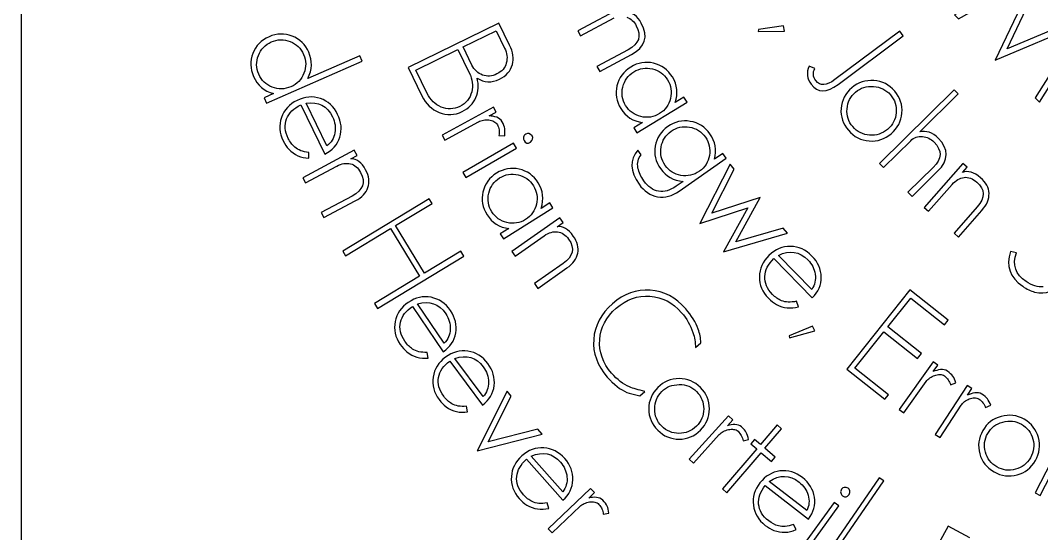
# Model space of a CAD drawing. Extents: x 17 to 567, y 64 to 412.
# Drawn here: x 17.2 to 116, y 141.6 to 191.2 of the extents above; entities that cross this region are included whole.
import ezdxf

# ---------------------------------------------------------------- set-up
doc = ezdxf.new("R2010")
doc.units = 0
doc.layers.add('Names', color=7, linetype='CONTINUOUS')

msp = doc.modelspace()

# ---------------------------------------------------------------- linework, layer by layer
at = {"layer": 'Names', "color": 7}
for points in [[(17.236902, 250.24564), (17.308104, 250.24564), (17.308104, 88.496792), (33.497255, 88.496792), (33.497255, 64.24873), (98.182529, 64.24873), (98.182529, 88.496792), (114.300364, 88.496792), (114.300364, 102.047175)], [(115.770925, 183.306793), (121.324613, 192.128521), (112.634403, 188.470935), (116.654876, 196.915286), (107.544404, 191.774538), (107.937356, 191.370046), (115.395939, 195.564718), (111.478032, 187.369902), (119.892301, 190.916642), (115.368014, 183.721508), (115.770925, 183.306793)], [(75.735222, 192.050791), (80.360715, 194.524754), (80.094291, 195.01923), (71.133764, 190.226648), (71.400187, 189.732195), (74.657653, 191.474451)], [(64.542145, 188.829823), (63.491262, 190.968283), (54.716827, 186.65637), (56.063701, 183.915583)], [(91.116486, 190.19034), (91.030397, 190.704786), (88.591144, 190.353157), (88.583158, 190.136805), (91.116486, 190.19034)], [(60.897493, 186.901322), (60.033851, 188.658757), (63.229196, 190.228999), (64.056531, 188.545442)], [(96.302119, 185.023918), (102.596606, 189.7313), (102.257177, 190.180191), (95.984864, 185.489373)], [(41.015169, 183.216279), (50.292243, 187.291531), (50.066538, 187.805337), (45.027046, 185.591585)], [(56.573268, 184.150914), (55.462116, 186.412042), (59.530178, 188.411152), (60.641334, 186.150027)], [(75.995606, 188.382566), (72.98055, 186.769956), (73.247171, 186.275094)], [(73.247171, 186.275094), (76.310998, 187.913786)], [(94.036586, 186.58492), (93.504783, 186.786898)], [(63.304412, 186.039644), (63.304431, 186.039664)], [(43.399343, 184.801998), (43.399346, 184.802182)], [(96.302096, 185.023989), (96.302119, 185.023918)], [(41.717242, 184.137571), (40.789456, 183.730014), (41.015169, 183.216279)], [(76.854854, 180.34458), (81.691091, 183.304781), (81.396022, 183.783309), (80.553001, 183.267313)], [(104.188661, 180.435363), (107.922122, 184.119562), (107.524635, 184.517942), (100.292162, 177.380863), (100.68965, 176.982487), (103.318903, 179.577066)], [(44.343659, 183.048721), (46.659631, 178.282366)], [(46.86475, 179.082172), (44.859874, 183.208335)], [(62.561272, 181.978458), (63.234344, 182.345832), (62.965457, 182.838446), (58.00162, 180.129008), (58.270504, 179.636397), (61.539752, 181.420869)], [(59.718742, 182.904392), (59.718742, 182.904514)], [(59.960369, 182.41286), (59.960358, 182.41284)], [(79.029537, 182.206302), (79.029537, 182.206302)], [(77.391373, 181.332118), (76.559783, 180.823108), (76.854854, 180.34458)], [(63.511955, 180.094709), (64.064718, 180.053302)], [(101.079376, 180.679923), (101.079376, 180.679923)], [(101.437141, 180.263337), (101.437141, 180.263337)], [(46.864764, 179.082172), (46.86475, 179.082172)], [(60.295782, 176.022646), (65.192038, 178.852356), (64.91101, 179.338622), (60.014753, 176.508912), (60.295782, 176.022646)], [(66.549524, 179.431208), (66.549595, 179.431318)], [(49.183434, 177.842954), (49.787604, 178.164642), (49.523836, 178.660019), (44.532231, 176.002106), (44.796002, 175.506741), (47.829769, 177.12215)], [(45.130133, 177.889603), (45.118054, 178.446862)], [(77.271934, 178.220994), (76.946898, 178.679348)], [(80.94457, 174.703331), (85.479159, 177.895439), (85.153875, 178.354118), (84.345822, 177.785285)], [(91.406822, 170.64745), (91.002519, 171.132043), (86.418668, 169.793006), (88.767996, 174.088854), (84.080071, 172.574495), (86.240976, 176.839279), (85.854373, 177.302674), (82.924421, 171.582094), (87.563317, 173.091153), (85.208683, 168.844149), (91.406822, 170.64745)], [(105.489429, 176.992957), (103.055835, 174.591455), (103.453638, 174.192808)], [(108.336074, 176.5048), (108.788485, 177.020646), (108.363202, 177.389533), (104.625377, 173.12776), (105.050649, 172.758876), (107.3224, 175.349069)], [(82.89382, 176.629085), (82.89382, 176.629085)], [(103.453638, 174.192808), (105.926605, 176.63313)], [(81.315351, 175.651998), (80.630598, 175.169957)], [(49.306706, 174.231918), (46.321263, 172.642256), (46.58522, 172.146541)], [(51.763874, 163.351261), (60.122333, 168.422698), (59.831216, 168.90251), (56.307561, 166.764544), (53.516059, 171.365333), (57.039716, 173.503294), (56.755535, 173.971661), (48.397078, 168.900227), (48.681256, 168.431848), (53.036258, 171.074215), (55.827758, 166.473429), (51.472761, 163.831061), (51.763874, 163.351261)], [(80.944582, 174.703331), (80.94457, 174.703331)], [(46.58522, 172.146541), (49.618987, 173.76195)], [(63.933513, 170.084417), (68.725398, 173.087501), (68.427151, 173.563407), (67.591858, 173.039924)], [(109.745495, 173.17466), (107.509911, 170.625728), (107.935457, 170.256561)], [(107.935457, 170.256561), (110.207205, 172.846754)], [(69.144913, 171.265991), (69.705378, 171.658932), (69.383196, 172.118452), (64.75272, 168.872019), (65.074902, 168.412499), (67.889171, 170.385593)], [(66.08351, 171.965425), (66.08351, 171.965425)], [(64.459231, 171.076676), (63.635269, 170.560323), (63.933513, 170.084417)], [(113.537004, 168.720093), (112.962396, 168.878933)], [(90.090396, 168.172943), (93.8045, 164.380113)], [(93.746839, 165.20379), (90.531515, 168.487446)], [(69.707337, 167.696927), (66.937882, 165.755258), (67.260289, 165.295394)], [(67.260289, 165.295394), (70.074573, 167.268488)], [(93.746839, 165.20379), (93.746839, 165.20379)], [(100.825907, 154.562711), (101.176167, 155.002236), (97.925647, 157.573692), (100.728777, 161.091112), (103.979305, 158.519659), (104.355381, 158.99156), (101.104864, 161.563016), (103.326921, 164.351281), (106.577449, 161.779847), (106.927706, 162.219346), (103.236048, 165.139776), (97.134248, 157.483141), (100.825907, 154.562711)], [(92.471971, 163.52496), (92.284217, 164.050012)], [(55.152665, 163.555609), (58.114695, 159.161624)], [(58.205489, 159.982323), (55.641254, 163.786193)], [(94.05149, 161.178652), (93.840935, 161.65613), (91.568236, 160.717591), (91.614284, 160.506037), (94.05149, 161.178652)], [(58.205489, 159.982323), (58.205489, 159.982323)], [(82.51146, 159.566968), (83.039207, 160.024834)], [(56.655479, 158.557948), (56.565377, 159.107999)], [(58.761401, 158.267521), (61.91344, 154.007803)], [(61.968098, 154.831694), (59.23935, 158.519357)], [(105.495945, 157.240083), (105.941218, 157.865541), (105.48178, 158.190221), (102.19797, 153.577615), (102.657408, 153.252932), (104.820164, 156.290843)], [(107.182378, 155.964331), (107.699342, 156.169679)], [(67.675483, 151.186583), (67.279619, 151.676334), (62.476476, 150.452571), (64.688706, 154.881665), (64.309907, 155.350292), (61.398455, 149.563986), (67.675483, 151.186583)], [(76.34051, 155.083183), (77.133317, 154.900794)], [(77.133317, 154.900794), (77.619394, 155.322516)], [(108.822329, 154.959854), (109.240537, 155.603564), (108.767694, 155.908533), (105.683417, 151.161155), (106.156269, 150.856194), (108.187614, 153.982877)], [(61.968098, 154.831694), (61.968098, 154.831694)], [(115.840984, 145.256817), (120.488219, 154.269731), (119.999133, 154.520056), (115.351896, 145.507154), (115.840984, 145.256817)], [(60.482141, 153.340652), (60.367985, 153.886227)], [(110.561617, 153.756425), (111.069354, 153.983696)], [(85.598421, 152.013364), (86.114599, 152.580413), (85.699575, 152.95821), (81.892798, 148.776202), (82.307822, 148.398436), (84.815011, 151.152736)], [(89.859011, 148.548939), (90.223092, 148.976026), (89.222642, 149.828896), (90.830521, 151.715002), (90.403437, 152.079074), (88.795555, 150.192969), (88.212018, 150.690433), (87.847929, 150.263349), (88.431474, 149.765882), (85.126802, 145.889396), (85.553877, 145.525312), (88.858558, 149.401809), (89.859011, 148.548939)], [(82.601071, 151.961884), (82.601071, 151.961884)], [(82.988246, 151.5743), (82.988246, 151.5743)], [(87.111617, 150.543091), (87.647786, 150.684758)], [(66.181077, 148.768003), (69.690302, 144.797419)], [(69.673368, 145.622922), (66.635418, 149.060329)], [(114.896471, 148.907085), (114.896372, 148.907054)], [(115.373559, 148.634817), (115.373559, 148.634817)], [(89.252702, 146.241795), (93.431239, 142.983119)], [(93.263085, 143.791503), (89.645713, 146.612743)], [(94.991662, 138.314611), (100.729579, 146.666148), (100.278037, 146.976363), (94.540121, 138.624858), (94.991662, 138.314611)], [(72.190133, 145.015023), (72.744601, 145.544681), (72.356943, 145.950477), (68.267758, 142.044197), (68.655413, 141.638384), (71.348603, 144.211119)], [(69.673368, 145.622922), (69.673368, 145.622922)], [(97.364132, 145.339362), (97.364203, 145.339252)], [(68.322176, 144.008763), (68.161191, 144.542408)], [(93.065295, 139.660455), (96.364823, 144.253255), (95.908695, 144.580929), (92.609168, 139.988132), (93.065295, 139.660455)], [(73.597101, 143.442975), (74.141827, 143.546601)], [(93.263085, 143.791624), (93.263085, 143.791503)], [(92.231154, 141.95657), (91.974921, 142.451596)], [(109.027798, 141.146993), (106.936975, 142.28977), (102.247999, 133.7109), (104.927705, 132.246254)]]:
    msp.add_lwpolyline(points, dxfattribs=at)
for points in [[(179.056933, 185.631686), (143.328819, 185.631686), (114.371656, 214.588869), (114.371656, 250.316963)], [(77.273582, 190.961758), (76.900893, 191.653445), (76.388107, 192.016465), (75.735222, 192.050791)], [(75.866837, 191.545924), (76.264922, 191.386169), (76.572358, 191.104986), (76.789119, 190.702684)], [(76.789119, 190.702684), (77.317719, 189.721603), (77.05322, 188.948243), (75.995606, 188.382566)], [(76.310998, 187.913786), (77.659066, 188.634813), (77.979922, 189.650788), (77.273582, 190.961758)], [(41.273657, 189.64111), (40.521481, 189.310682), (40.000089, 188.772492), (39.709479, 188.026554)], [(43.502682, 189.707977), (42.768836, 189.993868), (42.02583, 189.971618), (41.273657, 189.64111)], [(45.117241, 188.143803), (44.786705, 188.896241), (44.248522, 189.417621), (43.502682, 189.707977)], [(40.245408, 187.828329), (40.484518, 188.441807), (40.900706, 188.878862), (41.493979, 189.139469)], [(41.493979, 189.139469), (42.095922, 189.403897), (42.703609, 189.416611), (43.317044, 189.177605)], [(43.317044, 189.177605), (43.918353, 188.943338), (44.351225, 188.525221), (44.615653, 187.923274)], [(64.810818, 186.948081), (64.965896, 187.522505), (64.876288, 188.149738), (64.542145, 188.829823)], [(39.709479, 188.026554), (39.423727, 187.293083), (39.446118, 186.550125), (39.776646, 185.797687)], [(40.277841, 186.017803), (40.017116, 186.611347), (40.00631, 187.214843), (40.245408, 187.828329)], [(44.615653, 187.923274), (44.87626, 187.330012), (44.887075, 186.726666), (44.648106, 186.113248)], [(45.027046, 185.591585), (45.450639, 186.465659), (45.480707, 187.316378), (45.117241, 188.143803)], [(64.056531, 188.545442), (64.294139, 188.061896), (64.347948, 187.579745), (64.217925, 187.098985)], [(61.91957, 185.939021), (61.471621, 186.105391), (61.130934, 186.426266), (60.897493, 186.901322)], [(64.217925, 187.098985), (64.100456, 186.634309), (63.795961, 186.28121), (63.304412, 186.039644)], [(63.551954, 185.536061), (64.223759, 185.866196), (64.643389, 186.336878), (64.810818, 186.948081)], [(76.252719, 186.709688), (75.550141, 186.279657), (75.105421, 185.675431), (74.918578, 184.897008)], [(78.459844, 187.080246), (77.691008, 187.263272), (76.955297, 187.139806), (76.252719, 186.709688)], [(76.540543, 186.242889), (77.102798, 186.587043), (77.705263, 186.682651), (78.347948, 186.529675)], [(80.279342, 185.751591), (79.847711, 186.451593), (79.241213, 186.894476), (78.459844, 187.080246)], [(93.504783, 186.786898), (93.221014, 186.17486), (93.286061, 185.595209), (93.69988, 185.047921)], [(39.776646, 185.797687), (40.151092, 184.945277), (40.79796, 184.391921), (41.717242, 184.137571)], [(41.576667, 184.764042), (40.975091, 184.998191), (40.542154, 185.416125), (40.277841, 186.017803)], [(44.648106, 186.113248), (44.409117, 185.499793), (43.992862, 185.062738), (43.399343, 184.801998)], [(60.641334, 186.150027), (60.95144, 185.518961), (61.02889, 184.905946), (60.873663, 184.310988)], [(61.286181, 183.751147), (61.535316, 184.341369), (61.57026, 184.973917), (61.39103, 185.648803)], [(61.39103, 185.648803), (62.061553, 185.195173), (62.781857, 185.157564), (63.551954, 185.536061)], [(63.304431, 186.039664), (62.829115, 185.806105), (62.367504, 185.77256), (61.91957, 185.939021)], [(75.478832, 184.773519), (75.632496, 185.413915), (75.986389, 185.903715), (76.540543, 186.242889)], [(78.347948, 186.529675), (78.977933, 186.379733), (79.465559, 186.024788), (79.810833, 185.464806)], [(80.553001, 183.267313), (80.845361, 184.153477), (80.754127, 184.981562), (80.279342, 185.751591)], [(94.142594, 185.396276), (93.872197, 185.753841), (93.836874, 186.150078), (94.036586, 186.58492)], [(43.399346, 184.802182), (42.797651, 184.537881), (42.190094, 184.525217), (41.576667, 184.764042)], [(74.918578, 184.897008), (74.735162, 184.131136), (74.859219, 183.398216), (75.290869, 182.698201)], [(75.759016, 182.984755), (75.41858, 183.536878), (75.325184, 184.133137), (75.478832, 184.773519)], [(79.810833, 185.464806), (80.151422, 184.912452), (80.244947, 184.316124), (80.091418, 183.67579)], [(93.69988, 185.047921), (94.334279, 184.208973), (95.201686, 184.200967), (96.302096, 185.023989)], [(95.984864, 185.489373), (95.170354, 184.88023), (94.556267, 184.849197), (94.142594, 185.396276)], [(97.62781, 184.698894), (96.999639, 184.165339), (96.653878, 183.49963), (96.590544, 182.701746)], [(99.763032, 185.396367), (98.960903, 185.45913), (98.249167, 185.226573), (97.62781, 184.698894)], [(97.985577, 184.282331), (98.474225, 184.697364), (99.055039, 184.878548), (99.728026, 184.825874)], [(99.728026, 184.825874), (100.394987, 184.780228), (100.93706, 184.514467), (101.354227, 184.028729)], [(101.773112, 184.384524), (101.236605, 185.00922), (100.566581, 185.346507), (99.763032, 185.396367)], [(46.237031, 183.664248), (45.50504, 183.917497), (44.757171, 183.858687), (43.993435, 183.48761)], [(47.909906, 182.132755), (47.538925, 182.896225), (46.981299, 183.406725), (46.237031, 183.664248)], [(56.063701, 183.915583), (56.442127, 183.145509), (56.999846, 182.610983), (57.736859, 182.311988)], [(57.917873, 182.843551), (57.327529, 183.092304), (56.879329, 183.528109), (56.573268, 184.150914)], [(60.873663, 184.310988), (60.718271, 183.67526), (60.333297, 183.206413), (59.718742, 182.904392)], [(59.960358, 182.41284), (60.591172, 182.722847), (61.033112, 183.168942), (61.286181, 183.751147)], [(80.091418, 183.67579), (79.937872, 183.035485), (79.583921, 182.545665), (79.029537, 182.206302)], [(97.164308, 182.666459), (97.216364, 183.32286), (97.490113, 183.86149), (97.985577, 184.282331)], [(101.354227, 184.028729), (101.78958, 183.521813), (101.978282, 182.943692), (101.920353, 182.294369)], [(102.474271, 182.260644), (102.537534, 183.058633), (102.303797, 183.766601), (101.773112, 184.384524)], [(43.993435, 183.48761), (43.238206, 183.120654), (42.73184, 182.565034), (42.474329, 181.820755)], [(42.974861, 181.698841), (43.197805, 182.263697), (43.65408, 182.713678), (44.343659, 183.048721)], [(44.859874, 183.208335), (46.054095, 183.382471), (46.906524, 182.944222), (47.417155, 181.8933)], [(59.718742, 182.904514), (59.112421, 182.606577), (58.512129, 182.586289), (57.917873, 182.843551)], [(75.290869, 182.698201), (75.770497, 181.920348), (76.470674, 181.464983), (77.391373, 181.332118)], [(77.222491, 181.919759), (76.592258, 182.069469), (76.10444, 182.424572), (75.759016, 182.984755)], [(96.590544, 182.701746), (96.52858, 181.916784), (96.765903, 181.211965), (97.302422, 180.587238)], [(42.474329, 181.820755), (42.212793, 181.084753), (42.267516, 180.335019), (42.638506, 179.57152)], [(43.131164, 179.810935), (42.804021, 180.484221), (42.751914, 181.113534), (42.974861, 181.698841)], [(47.417155, 181.8933), (47.660529, 181.392421), (47.736399, 180.881229), (47.644775, 180.359705)], [(48.117469, 179.919435), (48.346165, 180.6395), (48.276993, 181.377263), (47.909906, 182.132755)], [(57.736859, 182.311988), (58.465362, 182.008828), (59.206528, 182.04246), (59.960369, 182.41286)], [(63.289197, 181.845402), (63.045137, 181.930489), (62.802502, 181.974803), (62.561272, 181.978458)], [(63.819439, 181.416904), (63.709987, 181.61751), (63.533237, 181.760252), (63.289197, 181.845402)], [(79.029537, 182.206302), (78.467512, 181.862307), (77.865156, 181.766803), (77.222491, 181.919759)], [(97.720988, 180.942779), (97.297816, 181.435502), (97.112266, 182.010081), (97.164308, 182.666459)], [(101.920353, 182.294369), (101.869203, 181.650843), (101.588886, 181.112682), (101.079376, 180.679923)], [(101.437141, 180.263337), (102.065303, 180.796881), (102.411016, 181.46266), (102.474271, 182.260644)], [(61.539752, 181.420869), (61.667873, 181.490739), (61.822268, 181.541369), (62.002927, 181.572182)], [(62.002927, 181.572182), (62.18358, 181.603215), (62.360059, 181.60842), (62.532404, 181.588212)], [(62.532404, 181.588212), (62.704732, 181.567695), (62.865765, 181.520646), (63.015489, 181.446257)], [(63.015489, 181.446257), (63.165203, 181.372081), (63.277236, 181.266654), (63.351582, 181.130547)], [(63.351582, 181.130547), (63.439173, 180.970103), (63.494265, 180.802571), (63.51695, 180.627853)], [(64.069714, 180.758219), (64.038282, 180.949236), (63.954917, 181.168723), (63.819439, 181.416904)], [(64.064718, 180.053302), (64.099652, 180.332326), (64.101455, 180.567296), (64.069714, 180.758219)], [(79.832716, 180.945683), (79.159267, 180.4716), (78.754385, 179.840196), (78.618055, 179.05143)], [(82.011418, 181.456587), (81.232386, 181.590092), (80.506152, 181.419847), (79.832716, 180.945683)], [(80.150008, 180.498256), (80.688939, 180.877625), (81.284008, 181.011539), (81.935221, 180.899968)], [(81.935221, 180.899968), (82.573563, 180.790655), (83.083042, 180.467564), (83.463672, 179.930846)], [(83.912741, 180.246971), (83.436914, 180.917923), (82.803148, 181.321148), (82.011418, 181.456587)], [(99.335706, 180.117188), (98.688576, 180.167638), (98.150344, 180.442847), (97.720988, 180.942779)], [(43.758231, 178.958325), (43.507835, 179.181743), (43.298816, 179.46589), (43.131164, 179.810935)], [(46.659631, 178.282366), (47.406828, 178.645436), (47.892775, 179.191121), (48.117469, 179.919435)], [(47.644775, 180.359705), (47.552892, 179.817652), (47.292892, 179.391798), (46.864764, 179.082172)], [(63.51695, 180.627853), (63.539584, 180.453264), (63.537694, 180.275433), (63.511955, 180.094709)], [(65.881524, 179.930795), (65.865098, 179.794778), (65.882088, 179.683503), (65.932174, 179.596666)], [(66.097322, 180.213807), (65.983488, 180.137328), (65.911555, 180.043102), (65.881524, 179.930795)], [(66.714824, 180.049037), (66.516623, 180.282314), (66.310781, 180.337271), (66.097322, 180.213807)], [(66.549595, 179.431318), (66.773913, 179.645615), (66.828978, 179.851496), (66.714824, 180.049037)], [(79.185115, 178.96402), (79.297208, 179.612914), (79.618837, 180.124323), (80.150008, 180.498256)], [(83.463672, 179.930846), (83.839123, 179.401377), (83.970859, 178.812263), (83.858887, 178.163443)], [(84.345822, 177.785285), (84.580513, 178.688317), (84.436215, 179.508867), (83.912741, 180.246971)], [(97.302422, 180.587238), (97.839109, 179.962339), (98.508521, 179.618479), (99.31065, 179.555704)], [(99.31065, 179.555704), (100.100127, 179.493841), (100.808959, 179.729833), (101.437141, 180.263337)], [(101.079376, 180.679923), (100.576874, 180.253107), (99.995649, 180.065533), (99.335706, 180.117188)], [(103.318903, 179.577066), (103.644613, 179.898486), (104.024873, 180.035683), (104.459687, 179.988715)], [(105.977955, 179.828032), (105.421921, 180.385291), (104.82549, 180.587718), (104.188661, 180.435363)], [(104.459687, 179.988715), (104.887776, 179.948575), (105.263515, 179.766208), (105.586928, 179.442158)], [(105.926605, 176.63313), (107.014685, 177.706867), (107.031813, 178.771844), (105.977955, 179.828032)], [(42.638506, 179.57152), (42.794103, 179.251283), (42.974847, 178.983829), (43.180734, 178.769191)], [(43.180734, 178.769191), (43.717348, 178.207918), (44.367148, 177.914709), (45.130133, 177.889603)], [(45.118054, 178.446862), (44.530888, 178.506622), (44.077613, 178.677085), (43.758231, 178.958325)], [(65.932174, 179.596666), (66.083008, 179.335698), (66.288787, 179.280541), (66.549524, 179.431208)], [(78.618055, 179.05143), (78.484349, 178.275426), (78.655393, 177.551929), (79.131188, 176.880952)], [(79.579916, 177.196846), (79.204614, 177.726066), (79.073019, 178.315137), (79.185115, 178.96402)], [(105.586928, 179.442158), (106.375573, 178.65173), (106.343077, 177.835357), (105.489429, 176.992957)], [(50.614066, 176.758349), (50.223612, 177.491636), (49.746735, 177.853157), (49.183434, 177.842954)], [(76.946898, 178.679348), (76.126111, 177.732811), (76.162498, 176.629528), (77.056051, 175.369511)], [(76.952345, 176.939445), (76.857149, 177.453657), (76.963549, 177.880834), (77.271934, 178.220994)], [(83.858887, 178.163443), (83.746902, 177.51462), (83.425213, 177.003188), (82.89382, 176.629085)], [(47.829769, 177.12215), (48.305082, 177.375247), (48.746224, 177.449805), (49.153188, 177.345806)], [(49.153188, 177.345806), (49.555821, 177.249909), (49.881592, 176.968314), (50.130507, 176.500855)], [(50.841574, 175.049005), (51.020243, 175.568173), (50.94441, 176.137965), (50.614066, 176.758349)], [(65.472434, 176.834117), (64.704821, 177.010306), (63.972942, 176.880263), (63.276813, 176.443939)], [(67.297046, 175.521665), (66.860773, 176.217797), (66.252573, 176.655293), (65.472434, 176.834117)], [(77.516081, 175.69338), (77.214682, 176.118385), (77.02677, 176.53372), (76.952345, 176.939445)], [(79.131188, 176.880952), (79.659929, 176.135391), (80.387972, 175.725734), (81.315351, 175.651998)], [(81.108959, 176.227636), (80.470375, 176.336717), (79.960696, 176.659898), (79.579916, 177.196846)], [(50.130507, 176.500855), (50.636695, 175.550215), (50.362096, 174.793902), (49.306706, 174.231918)], [(63.276813, 176.443939), (62.580672, 176.007652), (62.142997, 175.3995), (61.963794, 174.619454)], [(62.523076, 174.500966), (62.670436, 175.142689), (63.018662, 175.63561), (63.567731, 175.979723)], [(63.567731, 175.979723), (64.124829, 176.328849), (64.724212, 176.429791), (65.365878, 176.282542)], [(65.365878, 176.282542), (65.994859, 176.138304), (66.483848, 175.787606), (66.832836, 175.230739)], [(82.89382, 176.629085), (82.355109, 176.249889), (81.760153, 176.116062), (81.108959, 176.227636)], [(107.3224, 175.349069), (107.678333, 175.754885), (108.066109, 175.981707), (108.485717, 176.029544)], [(110.068764, 176.001056), (109.43923, 176.547114), (108.861648, 176.715033), (108.336074, 176.5048)], [(108.485717, 176.029544), (108.898349, 176.083397), (109.305336, 175.936148), (109.706656, 175.588193)], [(110.894868, 174.484899), (110.876636, 175.033646), (110.601376, 175.539036), (110.068764, 176.001056)], [(49.618987, 173.76195), (50.255365, 174.100806), (50.662894, 174.529835), (50.841574, 175.049005)], [(66.832836, 175.230739), (67.177085, 174.681439), (67.275586, 174.08595), (67.128348, 173.444295)], [(67.591858, 173.039924), (67.875226, 173.928639), (67.776959, 174.755886), (67.297046, 175.521665)], [(77.056051, 175.369511), (77.537191, 174.691048), (78.135325, 174.290547), (78.850442, 174.168043)], [(78.942706, 174.702687), (78.398703, 174.78918), (77.923156, 175.119326), (77.516081, 175.69338)], [(80.630598, 175.169957), (80.054442, 174.764373), (79.491809, 174.608611), (78.942706, 174.702687)], [(109.706656, 175.588193), (110.522797, 174.880262), (110.53572, 174.07575), (109.745495, 173.17466)], [(61.963794, 174.619454), (61.787885, 173.851982), (61.918046, 173.120185), (62.354322, 172.424053)], [(62.818185, 172.714759), (62.474074, 173.263822), (62.375703, 173.859218), (62.523076, 174.500966)], [(78.850442, 174.168043), (79.565562, 174.045488), (80.263608, 174.223999), (80.944582, 174.703331)], [(110.207205, 172.846754), (110.683743, 173.3901), (110.912966, 173.936127), (110.894868, 174.484899)], [(67.128348, 173.444295), (66.981095, 172.80264), (66.632808, 172.309669), (66.08351, 171.965425)], [(62.354322, 172.424053), (62.839117, 171.650493), (63.540753, 171.201354), (64.459231, 171.076676)], [(64.285724, 171.662815), (63.656492, 171.807042), (63.167311, 172.157652), (62.818185, 172.714759)], [(66.08351, 171.965425), (65.526641, 171.616438), (64.927378, 171.515566), (64.285724, 171.662815)], [(67.889171, 170.385593), (68.330104, 170.694717), (68.758872, 170.822496), (69.175475, 170.768882)], [(70.697059, 170.36382), (70.220154, 171.044043), (69.702776, 171.344771), (69.144913, 171.265991)], [(69.175475, 170.768882), (69.586785, 170.722835), (69.94446, 170.482971), (70.248481, 170.04934)], [(70.248481, 170.04934), (70.866751, 169.167469), (70.686368, 168.383328), (69.707337, 167.696927)], [(71.131193, 168.694938), (71.245259, 169.232024), (71.100561, 169.788304), (70.697059, 170.36382)], [(91.698928, 169.35428), (90.921563, 169.363283), (90.227878, 169.072142), (89.617844, 168.479188)], [(90.531515, 168.487446), (91.613883, 169.029278), (92.564523, 168.882037), (93.383439, 168.045734)], [(93.776961, 168.428292), (93.182003, 169.035894), (92.489328, 169.344538), (91.698928, 169.35428)], [(112.962396, 168.878933), (112.514318, 167.469145), (112.911247, 166.341222), (114.153253, 165.495201)], [(70.074573, 167.268488), (70.664905, 167.682384), (71.017116, 168.157878), (71.131193, 168.694938)], [(89.617844, 168.479188), (89.014619, 167.892829), (88.708128, 167.205897), (88.698366, 166.418401)], [(89.21378, 166.460334), (89.247416, 167.066702), (89.539606, 167.637567), (90.090396, 168.172943)], [(93.383439, 168.045734), (93.773758, 167.647106), (94.007785, 167.185904), (94.085537, 166.6621)], [(94.67504, 166.393326), (94.665049, 167.148747), (94.365662, 167.827079), (93.776961, 168.428292)], [(114.47217, 165.958272), (113.449735, 166.654726), (113.137987, 167.575332), (113.537004, 168.720093)], [(88.698366, 166.418401), (88.682139, 165.637475), (88.971535, 164.943217), (89.566482, 164.335627)], [(89.960075, 164.718018), (89.435407, 165.253822), (89.186656, 165.834585), (89.21378, 166.460334)], [(94.085537, 166.6621), (94.169521, 166.118718), (94.056606, 165.63261), (93.746839, 165.20379)], [(93.8045, 164.380113), (94.40131, 164.960232), (94.691496, 165.631309), (94.67504, 166.393326)], [(116.142572, 165.451516), (115.61206, 165.392154), (115.055263, 165.561066), (114.47217, 165.958272)], [(115.307099, 164.941707), (116.401198, 164.672199), (117.300968, 165.049426), (118.006357, 166.073681)], [(78.129576, 165.119287), (76.816006, 165.212581), (75.600656, 164.774603), (74.483513, 163.805365)], [(81.572712, 163.302851), (80.603632, 164.419771), (79.455922, 165.025262), (78.129576, 165.119287)], [(114.153253, 165.495201), (114.554463, 165.221912), (114.939075, 165.037423), (115.307099, 164.941707)], [(54.744228, 163.940953), (54.047991, 163.471623), (53.62463, 162.850421), (53.474146, 162.07738)], [(56.940806, 164.430913), (56.180507, 164.579026), (55.448313, 164.414883), (54.744228, 163.940953)], [(55.641254, 163.786193), (56.799198, 164.126333), (57.704716, 163.812017), (58.357812, 162.843162)], [(58.812097, 163.149376), (58.337611, 163.853244), (57.713843, 164.280421), (56.940806, 164.430913)], [(74.85157, 163.381131), (75.837615, 164.236654), (76.922974, 164.622429), (78.107664, 164.538443)], [(78.107664, 164.538443), (79.292334, 164.454459), (80.309412, 163.922927), (81.15891, 162.943825)], [(89.566482, 164.335627), (89.816028, 164.080777), (90.072811, 163.883964), (90.336838, 163.745184)], [(90.827149, 164.106572), (90.517966, 164.239629), (90.228939, 164.443427), (89.960075, 164.718018)], [(92.284217, 164.050012), (91.706037, 163.921533), (91.220349, 163.940473), (90.827149, 164.106572)], [(53.98691, 162.026919), (54.12836, 162.617503), (54.516951, 163.127063), (55.152665, 163.555609)], [(59.328293, 160.987139), (59.453653, 161.732177), (59.281543, 162.452933), (58.812097, 163.149376)], [(74.483513, 163.805365), (73.366576, 162.836284), (72.761187, 161.688472), (72.66736, 160.361909)], [(73.247885, 160.340006), (73.330968, 161.511923), (73.865514, 162.52562), (74.85157, 163.381131)], [(81.15891, 162.943825), (81.655485, 162.371481), (82.024285, 161.730665), (82.265308, 161.021392)], [(82.783127, 161.343433), (82.526615, 162.015277), (82.123142, 162.668413), (81.572712, 163.302851)], [(90.336838, 163.745184), (91.025571, 163.381732), (91.737279, 163.308355), (92.471971, 163.52496)], [(53.474146, 162.07738), (53.318526, 161.31194), (53.478041, 160.57731), (53.952425, 159.873439)], [(54.406681, 160.179664), (53.988262, 160.800367), (53.848339, 161.416117), (53.98691, 162.026919)], [(58.357812, 162.843162), (58.669089, 162.381413), (58.815969, 161.885907), (58.798443, 161.356683)], [(58.114695, 159.161624), (58.803529, 159.625978), (59.20806, 160.2345), (59.328293, 160.987139)], [(58.798443, 161.356683), (58.783626, 160.807095), (58.585904, 160.348975), (58.205489, 159.982323)], [(82.265308, 161.021392), (82.419534, 160.550722), (82.50159, 160.065918), (82.51146, 159.566968)], [(83.039207, 160.024834), (83.014569, 160.498779), (82.929168, 160.938297), (82.783127, 161.343433)], [(55.147227, 159.423512), (54.867954, 159.609502), (54.621105, 159.861569), (54.406681, 160.179664)], [(72.66736, 160.361909), (72.574065, 159.048337), (73.011922, 157.833088), (73.981002, 156.716149)], [(74.405216, 157.084214), (73.549702, 158.070271), (73.163927, 159.155536), (73.247885, 160.340006)], [(53.952425, 159.873439), (54.151431, 159.578221), (54.367927, 159.338795), (54.601909, 159.155167)], [(54.601909, 159.155167), (55.211997, 158.674776), (55.896518, 158.475703), (56.655479, 158.557948)], [(56.565377, 159.107999), (55.975639, 159.084659), (55.502923, 159.189883), (55.147227, 159.423512)], [(60.509379, 159.220481), (59.743326, 159.335052), (59.019008, 159.139701), (58.33644, 158.634585)], [(62.435125, 158.022352), (61.930207, 158.704698), (61.288292, 159.104073), (60.509379, 159.220481)], [(58.33644, 158.634585), (57.661471, 158.135134), (57.265787, 157.495962), (57.149388, 156.717038)], [(57.663873, 156.689151), (57.779262, 157.285368), (58.145116, 157.811495), (58.761401, 158.267521)], [(59.23935, 158.519357), (60.381258, 158.909978), (61.299697, 158.635745), (61.994694, 157.696479)], [(63.045735, 155.884838), (63.138233, 156.634654), (62.934734, 157.347164), (62.435125, 158.022352)], [(61.994694, 157.696479), (62.325941, 157.248801), (62.494425, 156.760243), (62.500149, 156.230772)], [(76.126902, 155.768088), (75.511654, 156.031698), (74.937767, 156.470406), (74.405216, 157.084214)], [(106.211057, 157.440006), (105.953441, 157.409374), (105.715071, 157.342806), (105.495945, 157.240083)], [(106.877987, 157.287561), (106.690964, 157.419695), (106.468658, 157.470588), (106.211057, 157.440006)], [(107.393771, 156.805469), (107.281396, 156.963401), (107.109472, 157.123974), (106.877987, 157.287561)], [(57.149388, 156.717038), (57.027513, 155.945521), (57.21906, 155.21859), (57.723947, 154.536213)], [(58.164335, 154.862084), (57.71907, 155.46383), (57.552251, 156.072851), (57.663873, 156.689151)], [(62.500149, 156.230772), (62.509152, 155.68107), (62.332071, 155.214704), (61.968098, 154.831694)], [(73.981002, 156.716149), (74.064789, 156.619648), (74.147322, 156.527867), (74.228565, 156.441326)], [(74.228565, 156.441326), (74.309845, 156.354839), (74.386765, 156.276559), (74.45944, 156.206808)], [(74.45944, 156.206808), (75.095868, 155.598656), (75.722889, 155.224136), (76.34051, 155.083183)], [(80.928444, 156.56199), (80.128268, 156.562555), (79.440715, 156.275476), (78.865786, 155.70117)], [(83.000218, 155.708999), (82.419594, 156.290224), (81.72901, 156.574561), (80.928444, 156.56199)], [(104.820164, 156.290843), (104.904952, 156.409974), (105.02193, 156.52301), (105.171234, 156.63013)], [(105.171234, 156.63013), (105.320505, 156.737169), (105.477347, 156.819552), (105.641744, 156.876812)], [(105.641744, 156.876812), (105.806121, 156.934069), (105.972201, 156.962198), (106.139942, 156.961298)], [(106.139942, 156.961298), (106.307684, 156.960169), (106.455075, 156.914748), (106.582114, 156.825058)], [(106.582114, 156.825058), (106.731706, 156.719391), (106.85522, 156.59293), (106.952624, 156.445893)], [(106.952624, 156.445893), (107.050022, 156.298923), (107.126591, 156.138327), (107.182378, 155.964331)], [(107.699342, 156.169679), (107.607949, 156.43573), (107.506138, 156.647679), (107.393771, 156.805469)], [(61.91344, 154.007803), (62.581234, 154.501957), (62.95867, 155.127647), (63.045735, 155.884838)], [(77.619394, 155.322516), (76.982786, 155.471317), (76.485287, 155.619856), (76.126902, 155.768088)], [(78.865786, 155.70117), (78.284553, 155.120569), (77.993627, 154.430075), (77.993006, 153.629696)], [(78.564621, 153.639006), (78.565186, 154.297428), (78.794517, 154.855627), (79.252961, 155.313597)], [(79.252961, 155.313597), (79.705096, 155.765238), (80.266839, 155.990877), (80.938184, 155.990524)], [(80.938184, 155.990524), (81.60302, 155.997523), (82.161163, 155.773724), (82.612622, 155.321835)], [(82.612622, 155.321835), (83.083764, 154.850171), (83.315912, 154.288436), (83.309065, 153.636605)], [(83.860886, 153.645921), (83.86145, 154.446368), (83.574515, 155.134073), (83.000218, 155.708999)], [(109.52828, 155.189758), (109.27222, 155.148415), (109.03688, 155.071767), (108.822329, 154.959854)], [(110.201106, 155.065843), (110.008721, 155.18999), (109.784363, 155.231301), (109.52828, 155.189758)], [(110.736984, 154.606001), (110.618084, 154.758909), (110.439361, 154.912187), (110.201106, 155.065843)], [(57.723947, 154.536213), (57.935729, 154.250032), (58.162512, 154.020356), (58.404328, 153.847159)], [(58.937353, 154.139189), (58.65018, 154.312863), (58.392506, 154.55372), (58.164335, 154.862084)], [(60.367985, 153.886227), (59.779831, 153.837177), (59.302958, 153.921364), (58.937353, 154.139189)], [(108.187614, 153.982877), (108.267294, 154.105432), (108.379319, 154.223353), (108.523916, 154.336708)], [(108.523916, 154.336708), (108.668374, 154.450136), (108.821669, 154.538906), (108.983475, 154.603061)], [(108.983475, 154.603061), (109.145282, 154.667224), (109.310006, 154.70236), (109.477641, 154.708496)], [(109.477641, 154.708496), (109.645151, 154.715495), (109.794472, 154.675363), (109.925217, 154.590967)], [(109.925217, 154.590967), (110.079262, 154.491667), (110.207975, 154.370732), (110.31154, 154.227829)], [(110.31154, 154.227829), (110.415146, 154.084963), (110.498453, 153.9279), (110.561617, 153.756425)], [(111.069354, 153.983696), (110.966659, 154.245674), (110.855977, 154.453096), (110.736984, 154.606001)], [(58.404328, 153.847159), (59.034923, 153.394015), (59.727521, 153.225173), (60.482141, 153.340652)], [(77.993006, 153.629696), (77.992777, 152.842344), (78.282975, 152.158034), (78.863588, 151.576811)], [(79.250873, 151.963684), (78.792914, 152.422123), (78.56417, 152.980554), (78.564621, 153.639006)], [(83.309065, 153.636605), (83.3085, 152.991075), (83.07252, 152.432834), (82.601071, 151.961884)], [(82.988246, 151.5743), (83.569471, 152.154913), (83.860358, 152.845445), (83.860886, 153.645921)], [(114.294655, 152.627361), (113.579086, 153.035601), (112.835326, 153.128455), (112.063358, 152.905968)], [(86.329867, 152.12542), (86.071394, 152.126267), (85.827576, 152.088884), (85.598421, 152.013364)], [(86.970983, 151.893603), (86.802031, 152.047423), (86.588343, 152.12465), (86.329867, 152.12542)], [(112.063358, 152.905968), (111.288328, 152.696243), (110.698187, 152.238597), (110.292893, 151.533386)], [(110.770139, 151.261168), (111.088873, 151.815755), (111.57335, 152.181058), (112.223592, 152.357128)], [(112.223592, 152.357128), (112.865817, 152.537651), (113.46511, 152.469413), (114.021509, 152.151966)], [(114.021509, 152.151966), (114.602161, 151.82068), (114.975112, 151.3397), (115.14041, 150.708975)], [(115.672272, 150.862922), (115.461629, 151.635392), (115.002448, 152.223529), (114.294655, 152.627361)], [(78.863588, 151.576811), (79.44439, 150.995388), (80.134875, 150.704448), (80.935051, 150.704019)], [(80.916139, 151.265732), (80.270601, 151.265893), (79.715515, 151.498529), (79.250873, 151.963684)], [(82.601071, 151.961884), (82.136115, 151.497439), (81.574473, 151.265382), (80.916139, 151.265732)], [(80.935051, 150.704019), (81.722606, 150.703455), (82.407004, 150.993695), (82.988246, 151.5743)], [(84.815011, 151.152736), (84.913315, 151.260686), (85.042702, 151.358817), (85.203338, 151.447119)], [(85.203338, 151.447119), (85.36395, 151.535409), (85.529031, 151.598193), (85.698564, 151.635172)], [(85.698564, 151.635172), (85.868087, 151.672107), (86.035746, 151.680116), (86.201518, 151.658709)], [(86.201518, 151.658709), (86.367267, 151.638192), (86.50754, 151.574525), (86.622297, 151.469979)], [(86.622297, 151.469979), (86.757425, 151.346964), (86.864252, 151.20657), (86.942763, 151.04885)], [(87.422643, 151.352772), (87.33065, 151.523014), (87.180087, 151.703238), (86.970983, 151.893603)], [(87.647786, 150.684758), (87.589727, 150.959891), (87.514636, 151.182567), (87.422643, 151.352772)], [(110.292893, 151.533386), (109.883152, 150.820459), (109.78351, 150.077791), (109.993997, 149.305391)], [(110.545121, 149.464573), (110.371901, 150.099993), (110.447018, 150.698832), (110.770139, 151.261168)], [(86.942763, 151.04885), (87.021244, 150.891147), (87.07755, 150.722544), (87.111617, 150.543091)], [(115.14041, 150.708975), (115.310203, 150.086009), (115.2287, 149.485364), (114.896471, 148.907085)], [(115.373559, 148.634817), (115.783295, 149.347764), (115.882869, 150.090485), (115.672272, 150.862922)], [(65.725915, 149.096891), (65.096751, 148.540862), (64.757935, 147.869786), (64.709446, 147.083724)], [(67.839934, 149.868839), (67.066832, 149.916487), (66.362165, 149.659103), (65.725915, 149.096891)], [(66.635418, 149.060329), (67.739175, 149.548421), (68.677931, 149.354712), (69.451674, 148.479248)], [(69.862234, 148.842041), (69.300093, 149.478077), (68.625997, 149.820336), (67.839934, 149.868839)], [(109.993997, 149.305391), (110.20145, 148.545635), (110.662949, 147.961649), (111.37852, 147.553392)], [(111.651536, 148.028448), (111.087134, 148.350436), (110.718335, 148.829147), (110.545121, 149.464573)], [(65.224423, 147.10049), (65.287686, 147.704469), (65.606614, 148.260314), (66.181077, 148.768003)], [(69.451674, 148.479248), (69.82046, 148.061974), (70.030634, 147.589841), (70.082218, 147.062833)], [(70.655728, 146.765467), (70.682962, 147.520479), (70.418455, 148.212666), (69.862234, 148.842041)], [(114.896372, 148.907054), (114.568605, 148.336742), (114.085903, 147.965273), (113.448273, 147.792626)], [(113.614733, 147.255608), (114.377521, 147.46215), (114.963789, 147.92189), (115.373559, 148.634817)], [(90.681271, 147.62863), (89.912557, 147.533433), (89.267098, 147.151273), (88.744893, 146.48171)], [(89.645713, 146.612743), (90.641111, 147.295162), (91.599467, 147.277111), (92.520778, 146.558689)], [(92.857704, 146.990559), (92.188349, 147.51258), (91.462868, 147.72528), (90.681271, 147.62863)], [(111.37852, 147.553392), (112.094329, 147.145014), (112.839731, 147.045767), (113.614733, 147.255608)], [(113.448273, 147.792626), (112.823094, 147.623064), (112.224182, 147.701835), (111.651536, 148.028448)], [(64.709446, 147.083724), (64.65489, 146.304539), (64.90863, 145.596926), (65.470775, 144.960885)], [(65.881273, 145.323667), (65.385558, 145.88455), (65.166604, 146.476844), (65.224423, 147.10049)], [(70.082218, 147.062833), (70.139075, 146.516003), (70.002736, 146.036024), (69.673368, 145.622922)], [(69.690302, 144.797419), (70.312765, 145.34756), (70.634575, 146.003572), (70.655728, 146.765467)], [(88.744893, 146.48171), (88.228514, 145.819605), (88.018654, 145.097757), (88.115301, 144.316156)], [(88.618435, 144.426971), (88.569786, 145.032318), (88.781201, 145.637258), (89.252702, 146.241795)], [(92.520778, 146.558689), (92.959908, 146.216209), (93.253187, 145.790694), (93.400637, 145.282133)], [(94.018949, 145.094966), (93.907094, 145.842146), (93.520017, 146.474011), (92.857704, 146.990559)], [(66.714023, 144.670439), (66.412895, 144.818552), (66.135312, 145.036221), (65.881273, 145.323667)], [(93.400637, 145.282133), (93.556918, 144.754998), (93.511068, 144.258168), (93.263085, 143.791624)], [(96.630134, 145.866643), (96.557761, 145.75024), (96.531032, 145.634606), (96.549752, 145.519908)], [(96.549752, 145.519908), (96.590694, 145.389363), (96.651916, 145.294658), (96.733368, 145.236209)], [(97.260797, 145.970247), (96.984196, 146.101469), (96.773972, 146.066747), (96.630134, 145.866643)], [(96.733368, 145.236209), (96.978171, 145.060258), (97.188424, 145.094714), (97.364132, 145.339362)], [(97.364203, 145.339252), (97.480572, 145.626777), (97.446087, 145.837131), (97.260797, 145.970247)], [(65.470775, 144.960885), (65.706546, 144.694125), (65.952387, 144.484939), (66.208295, 144.333366)], [(66.208295, 144.333366), (66.875767, 143.936539), (67.580397, 143.828341), (68.322176, 144.008763)], [(68.161191, 144.542408), (67.579508, 144.442409), (67.097114, 144.485151), (66.714023, 144.670439)], [(71.348603, 144.211119), (71.454154, 144.311994), (71.590123, 144.400775), (71.756521, 144.477703)], [(71.756521, 144.477703), (71.922891, 144.554581), (72.091942, 144.605505), (72.263649, 144.630608)], [(72.927616, 145.075684), (72.669815, 145.093916), (72.423991, 145.074555), (72.190133, 145.015023)], [(72.263649, 144.630608), (72.435364, 144.655726), (72.603146, 144.651126), (72.767023, 144.619207)], [(72.767023, 144.619207), (72.93089, 144.586373), (73.066427, 144.513768), (73.173618, 144.401712)], [(73.550992, 144.799702), (73.393201, 144.964932), (73.185398, 145.056874), (72.927616, 145.075684)], [(73.173618, 144.401712), (73.299845, 144.269579), (73.396633, 144.122078), (73.463935, 143.959272)], [(73.963832, 144.228699), (73.883952, 144.404887), (73.746304, 144.595243), (73.550992, 144.799702)], [(74.141827, 143.546601), (74.103086, 143.825118), (74.043726, 144.052499), (73.963832, 144.228699)], [(88.115301, 144.316156), (88.204692, 143.540195), (88.584069, 142.891191), (89.253424, 142.369162)], [(89.590335, 142.800951), (89.000065, 143.26128), (88.676105, 143.803294), (88.618435, 144.426971)], [(93.431239, 142.983119), (93.942131, 143.638185), (94.13803, 144.342127), (94.018949, 145.094966)], [(73.463935, 143.959272), (73.531202, 143.796557), (73.575627, 143.624359), (73.597101, 143.442975)], [(89.253424, 142.369162), (89.534159, 142.150307), (89.814225, 141.989714), (90.093611, 141.887699)], [(90.528843, 142.311693), (90.205656, 142.401885), (89.892827, 142.565021), (89.590335, 142.800951)], [(91.974921, 142.451596), (91.421475, 142.246658), (90.939445, 142.199989), (90.528843, 142.311693)], [(90.093611, 141.887699), (90.822597, 141.620155), (91.535103, 141.643159), (92.231154, 141.95657)]]:
    msp.add_open_spline(points, degree=3, dxfattribs=at)

doc.saveas('drawing.dxf')
